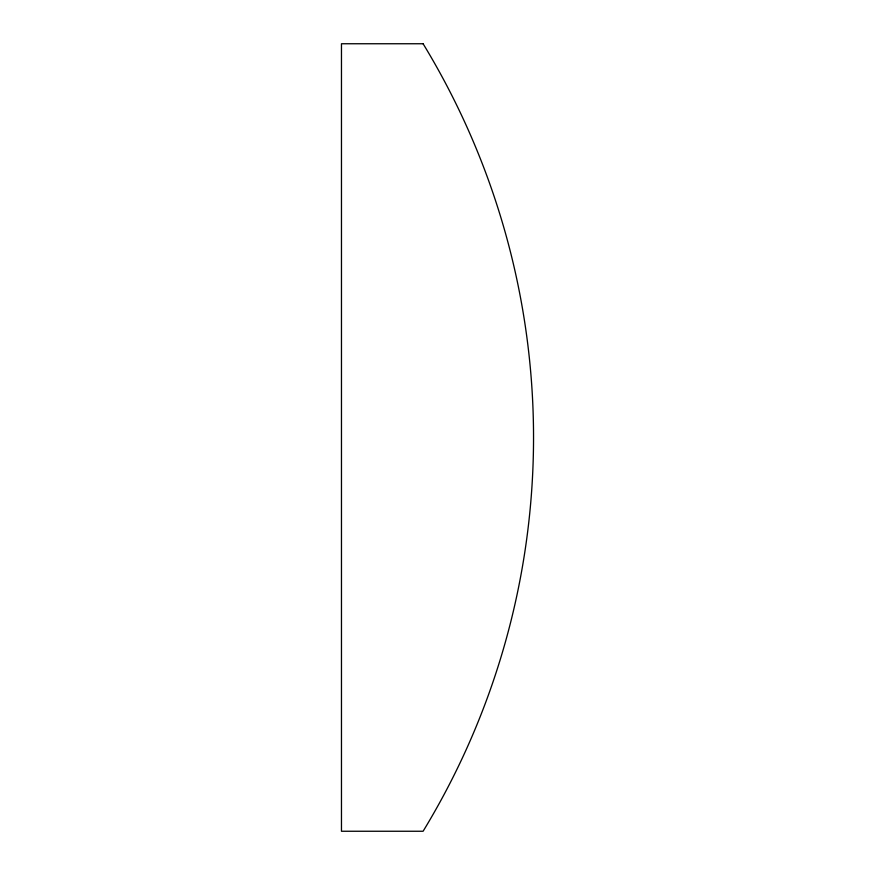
<?xml version="1.0" encoding="UTF-8"?>
<svg xmlns="http://www.w3.org/2000/svg" width="875" height="875" viewBox="0 0 875 875"><rect width="100%" height="100%" fill="white"/><g stroke="black" fill="none" stroke-linecap="round" stroke-linejoin="round"><path stroke-width="1.31" d="M423.095 43.75L341.469 43.75L341.469 831.25L423.095 831.25A757.127 757.127 0 0 0 423.095 43.75"/></g></svg>
